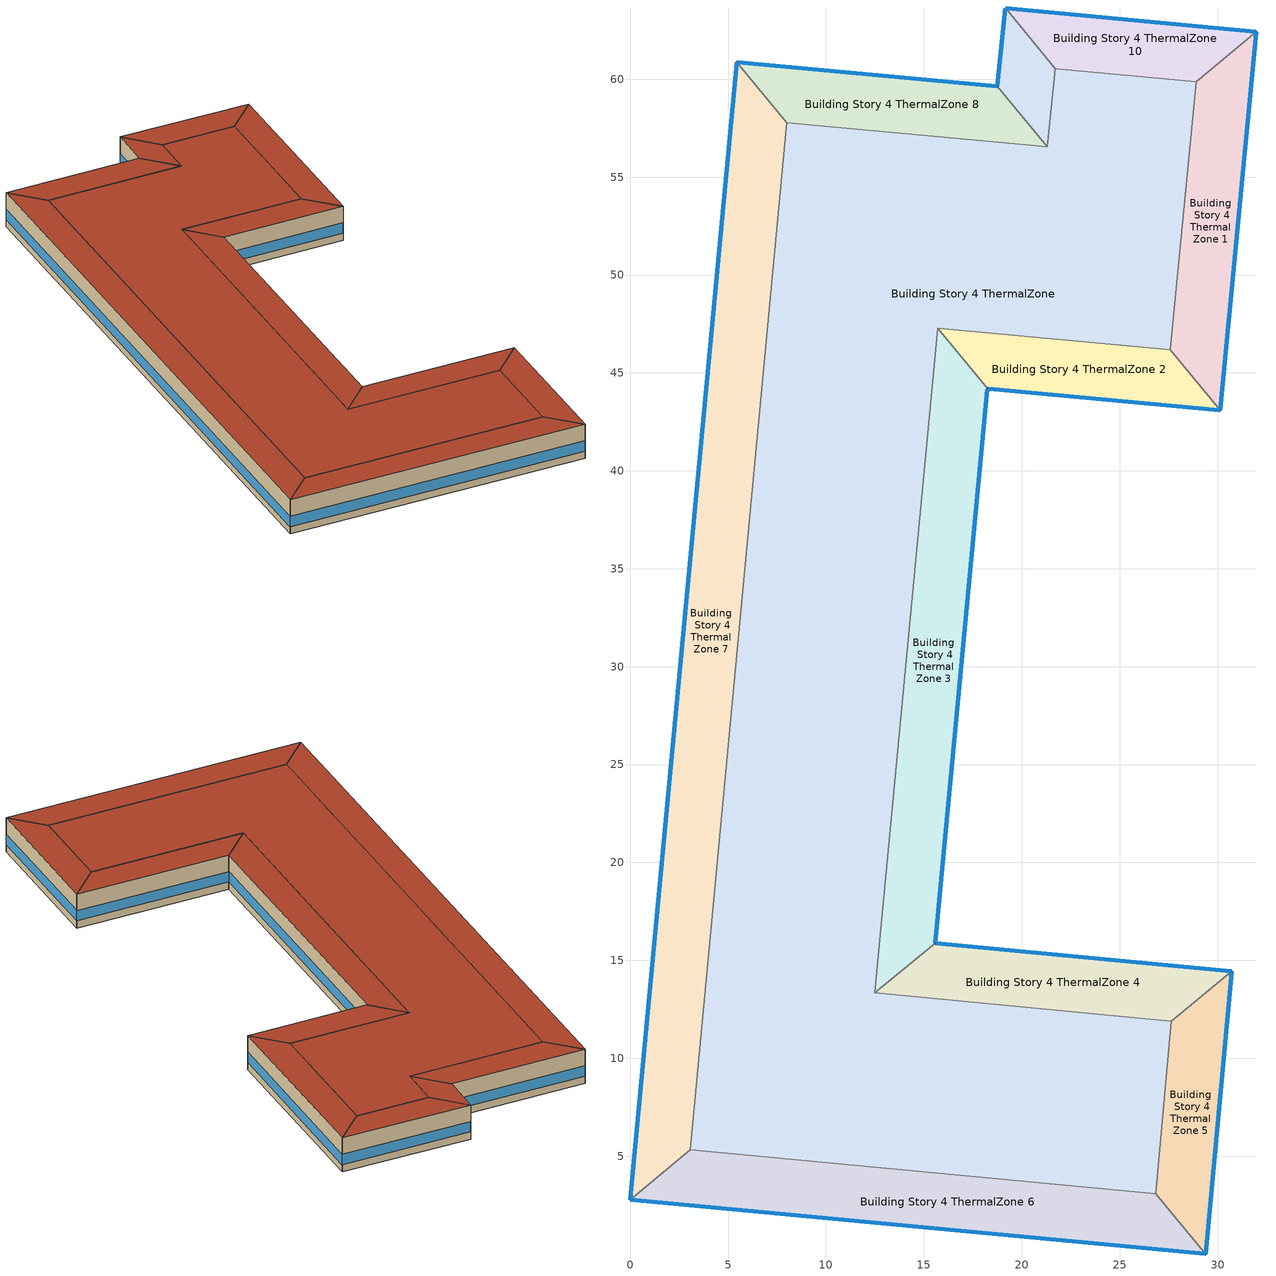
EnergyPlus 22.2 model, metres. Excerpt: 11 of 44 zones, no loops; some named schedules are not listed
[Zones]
Building Story 4 ThermalZone
 floor adiabatic (Typical Interior Ceiling): 28.9,59.87 27.59,46.17 15.7,47.28 12.49,13.33 27.65,11.89 26.84,3.08 3.08,5.33 8,57.78 21.29,56.55 21.71,60.54 z10.8
 wall adiabatic (Typical Interior Wall): 27.59,46.17 28.9,59.87 21.71,60.54 21.29,56.55 8,57.78 3.08,5.33 26.84,3.08 27.65,11.89 12.49,13.33 15.7,47.28 27.59,46.17 z10.8:14.4
 roof outside (Typical IEAD Roof - Highly Reflective R-25.64): 21.71,60.54 21.29,56.55 8,57.78 3.08,5.33 26.84,3.08 27.65,11.89 12.49,13.33 15.7,47.28 27.59,46.17 28.9,59.87 z14.4
Building Story 4 ThermalZone 1
 floor adiabatic (Typical Interior Ceiling): 31.99,62.42 30.14,43.09 27.59,46.17 28.9,59.87 z10.8
 wall outside (Typical Insulated Steel Framed Exterior Wall R-12.99): 30.14,43.09 31.99,62.42 z10.8:14.4
 wall adiabatic (Typical Interior Wall): 31.99,62.42 28.9,59.87 27.59,46.17 30.14,43.09 z10.8:14.4
 window (U 0.55 SHGC 0.25): 30.15,43.12 31.98,62.39 z11.56:12.64
 roof outside (Typical IEAD Roof - Highly Reflective R-25.64): 28.9,59.87 27.59,46.17 30.14,43.09 31.99,62.42 z14.4
Building Story 4 ThermalZone 10
 floor adiabatic (Typical Interior Ceiling): 19.17,63.64 31.99,62.42 28.9,59.87 21.71,60.54 z10.8
 wall outside (Typical Insulated Steel Framed Exterior Wall R-12.99): 31.99,62.42 19.17,63.64 z10.8:14.4
 wall adiabatic (Typical Interior Wall): 19.17,63.64 21.71,60.54 28.9,59.87 31.99,62.42 z10.8:14.4
 window (U 0.55 SHGC 0.25): 31.96,62.42 19.2,63.63 z11.56:12.65
 roof outside (Typical IEAD Roof - Highly Reflective R-25.64): 21.71,60.54 28.9,59.87 31.99,62.42 19.17,63.64 z14.4
Building Story 4 ThermalZone 2
 floor adiabatic (Typical Interior Ceiling): 30.14,43.09 18.25,44.2 15.7,47.28 27.59,46.17 z10.8
 wall outside (Typical Insulated Steel Framed Exterior Wall R-12.99): 18.25,44.2 30.14,43.09 z10.8:14.4
 wall adiabatic (Typical Interior Wall): 30.14,43.09 27.59,46.17 15.7,47.28 18.25,44.2 z10.8:14.4
 window (U 0.55 SHGC 0.25): 18.28,44.2 30.12,43.09 z11.56:12.65
 roof outside (Typical IEAD Roof - Highly Reflective R-25.64): 27.59,46.17 15.7,47.28 18.25,44.2 30.14,43.09 z14.4
Building Story 4 ThermalZone 3
 floor adiabatic (Typical Interior Ceiling): 18.25,44.2 15.57,15.88 12.49,13.33 15.7,47.28 z10.8
 wall outside (Typical Insulated Steel Framed Exterior Wall R-12.99): 15.57,15.88 18.25,44.2 z10.8:14.4
 wall adiabatic (Typical Interior Wall): 18.25,44.2 15.7,47.28 12.49,13.33 15.57,15.88 z10.8:14.4
 window (U 0.55 SHGC 0.25): 15.58,15.91 18.25,44.18 z11.56:12.64
 roof outside (Typical IEAD Roof - Highly Reflective R-25.64): 15.7,47.28 12.49,13.33 15.57,15.88 18.25,44.2 z14.4
Building Story 4 ThermalZone 4
 floor adiabatic (Typical Interior Ceiling): 15.57,15.88 30.73,14.44 27.65,11.89 12.49,13.33 z10.8
 wall outside (Typical Insulated Steel Framed Exterior Wall R-12.99): 30.73,14.44 15.57,15.88 z10.8:14.4
 wall adiabatic (Typical Interior Wall): 15.57,15.88 12.49,13.33 27.65,11.89 30.73,14.44 z10.8:14.4
 window (U 0.55 SHGC 0.25): 30.71,14.44 15.6,15.88 z11.56:12.65
 roof outside (Typical IEAD Roof - Highly Reflective R-25.64): 12.49,13.33 27.65,11.89 30.73,14.44 15.57,15.88 z14.4
Building Story 4 ThermalZone 5
 floor adiabatic (Typical Interior Ceiling): 30.73,14.44 29.39,0 26.84,3.08 27.65,11.89 z10.8
 wall outside (Typical Insulated Steel Framed Exterior Wall R-12.99): 29.39,0 30.73,14.44 z10.8:14.4
 wall adiabatic (Typical Interior Wall): 30.73,14.44 27.65,11.89 26.84,3.08 29.39,0 z10.8:14.4
 window (U 0.55 SHGC 0.25): 29.39,0.03 30.73,14.41 z11.56:12.65
 roof outside (Typical IEAD Roof - Highly Reflective R-25.64): 27.65,11.89 26.84,3.08 29.39,0 30.73,14.44 z14.4
Building Story 4 ThermalZone 6
 floor adiabatic (Typical Interior Ceiling): 29.39,0 0,2.78 3.08,5.33 26.84,3.08 z10.8
 wall outside (Typical Insulated Steel Framed Exterior Wall R-12.99): 0,2.78 29.39,0 z10.8:14.4
 wall adiabatic (Typical Interior Wall): 29.39,0 26.84,3.08 3.08,5.33 0,2.78 z10.8:14.4
 window (U 0.55 SHGC 0.25): 0.03,2.77 29.37,0 z11.56:12.64
 roof outside (Typical IEAD Roof - Highly Reflective R-25.64): 26.84,3.08 3.08,5.33 0,2.78 29.39,0 z14.4
Building Story 4 ThermalZone 7
 floor adiabatic (Typical Interior Ceiling): 0,2.78 5.44,60.86 8,57.78 3.08,5.33 z10.8
 wall outside (Typical Insulated Steel Framed Exterior Wall R-12.99): 5.44,60.86 0,2.78 z10.8:14.4
 wall adiabatic (Typical Interior Wall): 0,2.78 3.08,5.33 8,57.78 5.44,60.86 z10.8:14.4
 window (U 0.55 SHGC 0.25): 5.44,60.84 0,2.8 z11.56:12.64
 roof outside (Typical IEAD Roof - Highly Reflective R-25.64): 3.08,5.33 8,57.78 5.44,60.86 0,2.78 z14.4
Building Story 4 ThermalZone 8
 floor adiabatic (Typical Interior Ceiling): 5.44,60.86 18.76,59.64 21.29,56.55 8,57.78 z10.8
 wall outside (Typical Insulated Steel Framed Exterior Wall R-12.99): 18.76,59.64 5.44,60.86 z10.8:14.4
 wall adiabatic (Typical Interior Wall): 5.44,60.86 8,57.78 21.29,56.55 18.76,59.64 z10.8:14.4
 window (U 0.55 SHGC 0.25): 18.73,59.64 5.47,60.86 z11.56:12.65
 roof outside (Typical IEAD Roof - Highly Reflective R-25.64): 8,57.78 21.29,56.55 18.76,59.64 5.44,60.86 z14.4
Building Story 4 ThermalZone 9
 floor adiabatic (Typical Interior Ceiling): 18.76,59.64 19.17,63.64 21.71,60.54 21.29,56.55 z10.8
 wall outside (Typical Insulated Steel Framed Exterior Wall R-12.99): 19.17,63.64 18.76,59.64 z10.8:14.4
 wall adiabatic (Typical Interior Wall): 18.76,59.64 21.29,56.55 21.71,60.54 19.17,63.64 z10.8:14.4
 window (U 0.55 SHGC 0.25): 19.17,63.61 18.76,59.66 z11.56:12.66
 roof outside (Typical IEAD Roof - Highly Reflective R-25.64): 21.29,56.55 21.71,60.54 19.17,63.64 18.76,59.64 z14.4
[Building]
bld_13: Terrain=City
[Site:Location]
Jack Northrop Fld H_CA_USA: Latitude {deg}=41.3145; Longitude {deg}=-105.585; Time Zone {hr}=-8; Elevation {m}=21
[Site:GroundTemperature:FCfactorMethod]
January Ground Temperature {C}=18.8; February Ground Temperature {C}=14.3; March Ground Temperature {C}=13.6; April Ground Temperature {C}=13.2; May Ground Temperature {C}=13.3; June Ground Temperature {C}=12.6; July Ground Temperature {C}=15.3; August Ground Temperature {C}=15.6; September Ground Temperature {C}=17.7; October Ground Temperature {C}=19.4; November Ground Temperature {C}=19.7; December Ground Temperature {C}=18.5
[Site:WaterMainsTemperature]
Calculation Method=Correlation; Annual Average Outdoor Air Temperature {C}=8.96667; Maximum Difference In Monthly Average Outdoor Air Temperatures {deltaC}=26.2
[SizingPeriod:DesignDay] Day of Month=21; Dry-Bulb Temperature Range Modifier Type=DefaultMultipliers; Humidity Condition Type=Wetbulb; Barometric Pressure {Pa}=98769; Rain Indicator=No; Snow Indicator=No; Daylight Saving Time Indicator=No; Begin Environment Reset Mode=FullResetAtBeginEnvironment
Name | Month | Day Type | Maximum Dry-Bulb Temperature {C} | Daily Dry-Bulb Temperature Range {deltaC} | Wetbulb or DewPoint at Maximum Dry-Bulb {C} | Wind Speed {m/s} | Wind Direction {deg} | Solar Model Indicator | ASHRAE Clear Sky Optical Depth for Beam Irradiance (taub) | ASHRAE Clear Sky Optical Depth for Diffuse Irradiance (taud) | Sky Clearness
Buffalo Niagara Intl Ap Ann Clg .4% Condns DB=>MWB 1 | 7 | SummerDesignDay | 30.3 | 9.3 | 21.8 | 5.7 | 240 | ASHRAETau | 0.462 | 2.001
Buffalo Niagara Intl Ap Ann Clg .4% Condns WB=>MDB 1 | 7 | SummerDesignDay | 27.8 | 9.3 | 23.8 | 5.7 | 240 | ASHRAETau | 0.462 | 2.001
Buffalo Niagara Intl Ap Ann Htg 99.6% Condns DB 1 | 1 | WinterDesignDay | -16.3 | 0 | -16.3 | 5.1 | 270 | ASHRAEClearSky |  |  | 0
[Material]
Name | Roughness | Thickness {m} | Conductivity {W/m-K} | Density {kg/m3} | Specific Heat {J/kg-K} | Thermal Absorptance | Solar Absorptance | Visible Absorptance
100mm Normalweight concrete floor | MediumRough | 0.1016 | 2.31045 | 2322 | 832.557 | 0.9 | 0.7 | 0.7
25mm Stucco | Smooth | 0.0254 | 0.72 | 1856 | 840 | 0.9 | 0.7 | 0.7
5/8 in. Gypsum Board | MediumSmooth | 0.0159 | 0.16 | 800 | 1090 | 0.9 | 0.7 | 0.7
G01 13mm gypsum board | Smooth | 0.0127 | 0.160031 | 800.001 | 1090.73 | 0.9 | 0.7 | 0.5
Metal Roof Surface | Smooth | 0.0008 | 45.28 | 7824 | 500 | 0.9 | 0.7 | 0.7
Roof Membrane - Highly Reflective | VeryRough | 0.0095 | 0.16 | 1121.29 | 1460 | 0.75 | 0.45 | 0.7
Std Wood 6inch 1; Std Wood 6inch 2 | MediumSmooth | 0.15 | 0.12 | 540 | 1210 | 0.9 | 0.7 | 0.7
[Material:NoMass] Roughness=Smooth; Thermal Absorptance=0.9; Solar Absorptance=0.7
Name | Thermal Resistance {m2-K/W} | Visible Absorptance
CP02 CARPET PAD | 0.21648 | 0.8
Typical Insulation R-10.81 | 1.90342 | 0.7
Typical Insulation R-24.52 | 4.31889 | 0.7
[WindowMaterial:Gas]
Gap_1_W_0_0032: Gas Type=Air; Thickness {m}=0.0032
[WindowMaterial:Glazing] Optical Data Type=SpectralAverage; Infrared Transmittance at Normal Incidence=0; Back Side Infrared Hemispherical Emissivity=0.84; Conductivity {W/m-K}=1; Dirt Correction Factor for Solar and Visible Transmittance=1; Solar Diffusing=No
Name | Thickness {m} | Solar Transmittance at Normal Incidence | Front Side Solar Reflectance at Normal Incidence | Back Side Solar Reflectance at Normal Incidence | Visible Transmittance at Normal Incidence | Front Side Visible Reflectance at Normal Incidence | Back Side Visible Reflectance at Normal Incidence | Front Side Infrared Hemispherical Emissivity
Glass_2022F_LayerAvg | 0.0039 | 0.355897 | 0.394095 | 0.265645 | 0.677694 | 0.042734 | 0.05547 | 0.046
Glass_2175_LayerAvg | 0.0086 | 0.167758 | 0.217606 | 0.437978 | 0.416044 | 0.078729 | 0.10654 | 0.84
[Construction]
InteriorFurnishings 1: Std Wood 6inch 1
InteriorFurnishings 2: Std Wood 6inch 2
Typical IEAD Roof - Highly Reflective R-25.64: Roof Membrane - Highly Reflective, Typical Insulation R-24.52, Metal Roof Surface
Typical Insulated Steel Framed Exterior Wall R-12.99: 25mm Stucco, 5/8 in. Gypsum Board, Typical Insulation R-10.81, 5/8 in. Gypsum Board
Typical Interior Ceiling: CP02 CARPET PAD, 100mm Normalweight concrete floor
Typical Interior Wall: G01 13mm gypsum board, G01 13mm gypsum board
U 0.55 SHGC 0.25: Glass_2175_LayerAvg, Gap_1_W_0_0032, Glass_2022F_LayerAvg
[Zone] Multiplier=1; Part of Total Floor Area=Yes
Building Story 4 ThermalZone; Building Story 4 ThermalZone 1; Building Story 4 ThermalZone 10; Building Story 4 ThermalZone 2; Building Story 4 ThermalZone 3; Building Story 4 ThermalZone 4; Building Story 4 ThermalZone 5; Building Story 4 ThermalZone 6; Building Story 4 ThermalZone 7; Building Story 4 ThermalZone 8; Building Story 4 ThermalZone 9
[Space] Space Type=Story Top Blended Space Type
Name | Zone
Building Story 4 Space | Building Story 4 ThermalZone
Building Story 4 Space 1 | Building Story 4 ThermalZone 1
Building Story 4 Space 10 | Building Story 4 ThermalZone 10
Building Story 4 Space 2 | Building Story 4 ThermalZone 2
Building Story 4 Space 3 | Building Story 4 ThermalZone 3
Building Story 4 Space 4 | Building Story 4 ThermalZone 4
Building Story 4 Space 5 | Building Story 4 ThermalZone 5
Building Story 4 Space 6 | Building Story 4 ThermalZone 6
Building Story 4 Space 7 | Building Story 4 ThermalZone 7
Building Story 4 Space 8 | Building Story 4 ThermalZone 8
Building Story 4 Space 9 | Building Story 4 ThermalZone 9
[SpaceList]
Story Top Blended Space Type: Building Story 4 Space 10, Building Story 4 Space 3, Building Story 4 Space 4, Building Story 4 Space 1, Building Story 4 Space 5, Building Story 4 Space 6, Building Story 4 Space 7, Building Story 4 Space 8, Building Story 4 Space 9, Building Story 4 Space 2, Building Story 4 Space
[InternalMass]
Name | Construction | Zone or ZoneList | Space or SpaceList | Surface Area {m2}
Building Story 4 Space 10 Office WholeBuilding - Lg Office A  - Story Top Mass; Building Story 4 Space 10 Office WholeBuilding - Lg Office C  - Story Top Mass | InteriorFurnishings 1 | Building Story 4 ThermalZone 10 | Building Story 4 Space 10 | 7.03295
Building Story 4 Space 3 Office WholeBuilding - Lg Office A  - Story Top Mass; Building Story 4 Space 3 Office WholeBuilding - Lg Office C  - Story Top Mass | InteriorFurnishings 1 | Building Story 4 ThermalZone 3 | Building Story 4 Space 3 | 21.8503
Building Story 4 Space 4 Office WholeBuilding - Lg Office A  - Story Top Mass; Building Story 4 Space 4 Office WholeBuilding - Lg Office C  - Story Top Mass | InteriorFurnishings 1 | Building Story 4 ThermalZone 4 | Building Story 4 Space 4 | 10.642
Building Story 4 Space 1 Office WholeBuilding - Lg Office A  - Story Top Mass; Building Story 4 Space 1 Office WholeBuilding - Lg Office C  - Story Top Mass | InteriorFurnishings 1 | Building Story 4 ThermalZone 1 | Building Story 4 Space 1 | 11.5878
Building Story 4 Space 5 Office WholeBuilding - Lg Office A  - Story Top Mass; Building Story 4 Space 5 Office WholeBuilding - Lg Office C  - Story Top Mass | InteriorFurnishings 1 | Building Story 4 ThermalZone 5 | Building Story 4 Space 5 | 8.15275
Building Story 4 Space 6 Office WholeBuilding - Lg Office A  - Story Top Mass; Building Story 4 Space 6 Office WholeBuilding - Lg Office C  - Story Top Mass | InteriorFurnishings 1 | Building Story 4 ThermalZone 6 | Building Story 4 Space 6 | 18.6365
Building Story 4 Space 7 Office WholeBuilding - Lg Office A  - Story Top Mass; Building Story 4 Space 7 Office WholeBuilding - Lg Office C  - Story Top Mass | InteriorFurnishings 1 | Building Story 4 ThermalZone 7 | Building Story 4 Space 7 | 38.7932
Building Story 4 Space 8 Office WholeBuilding - Lg Office A  - Story Top Mass; Building Story 4 Space 8 Office WholeBuilding - Lg Office C  - Story Top Mass | InteriorFurnishings 1 | Building Story 4 ThermalZone 8 | Building Story 4 Space 8 | 9.36024
Building Story 4 Space 9 Office WholeBuilding - Lg Office A  - Story Top Mass; Building Story 4 Space 9 Office WholeBuilding - Lg Office C  - Story Top Mass | InteriorFurnishings 1 | Building Story 4 ThermalZone 9 | Building Story 4 Space 9 | 2.81934
Building Story 4 Space 2 Office WholeBuilding - Lg Office A  - Story Top Mass; Building Story 4 Space 2 Office WholeBuilding - Lg Office C  - Story Top Mass | InteriorFurnishings 1 | Building Story 4 ThermalZone 2 | Building Story 4 Space 2 | 8.34684
Building Story 4 Space Office WholeBuilding - Lg Office A  - Story Top Mass; Building Story 4 Space Office WholeBuilding - Lg Office C  - Story Top Mass | InteriorFurnishings 1 | Building Story 4 ThermalZone | Building Story 4 Space | 181.588
Building Story 4 Space 10 Office WholeBuilding - Lg Office A end_a - Story Top Mass; Building Story 4 Space 10 Office WholeBuilding - Lg Office A end_b - Story Top Mass; Building Story 4 Space 10 Office WholeBuilding - Lg Office C end_a - Story Top Mass; Building Story 4 Space 10 Office WholeBuilding - Lg Office C end_b - Story Top Mass | InteriorFurnishings 1 | Building Story 4 ThermalZone 10 | Building Story 4 Space 10 | 0.922248
Building Story 4 Space 3 Office WholeBuilding - Lg Office A end_a - Story Top Mass; Building Story 4 Space 3 Office WholeBuilding - Lg Office A end_b - Story Top Mass; Building Story 4 Space 3 Office WholeBuilding - Lg Office C end_a - Story Top Mass; Building Story 4 Space 3 Office WholeBuilding - Lg Office C end_b - Story Top Mass | InteriorFurnishings 1 | Building Story 4 ThermalZone 3 | Building Story 4 Space 3 | 2.86528
Building Story 4 Space 4 Office WholeBuilding - Lg Office A end_a - Story Top Mass; Building Story 4 Space 4 Office WholeBuilding - Lg Office A end_b - Story Top Mass; Building Story 4 Space 4 Office WholeBuilding - Lg Office C end_a - Story Top Mass; Building Story 4 Space 4 Office WholeBuilding - Lg Office C end_b - Story Top Mass | InteriorFurnishings 1 | Building Story 4 ThermalZone 4 | Building Story 4 Space 4 | 1.39552
Building Story 4 Space 1 Office WholeBuilding - Lg Office A end_a - Story Top Mass; Building Story 4 Space 1 Office WholeBuilding - Lg Office A end_b - Story Top Mass; Building Story 4 Space 1 Office WholeBuilding - Lg Office C end_a - Story Top Mass; Building Story 4 Space 1 Office WholeBuilding - Lg Office C end_b - Story Top Mass | InteriorFurnishings 1 | Building Story 4 ThermalZone 1 | Building Story 4 Space 1 | 1.51954
Building Story 4 Space 5 Office WholeBuilding - Lg Office A end_a - Story Top Mass; Building Story 4 Space 5 Office WholeBuilding - Lg Office A end_b - Story Top Mass; Building Story 4 Space 5 Office WholeBuilding - Lg Office C end_a - Story Top Mass; Building Story 4 Space 5 Office WholeBuilding - Lg Office C end_b - Story Top Mass | InteriorFurnishings 1 | Building Story 4 ThermalZone 5 | Building Story 4 Space 5 | 1.06909
Building Story 4 Space 6 Office WholeBuilding - Lg Office A end_a - Story Top Mass; Building Story 4 Space 6 Office WholeBuilding - Lg Office A end_b - Story Top Mass; Building Story 4 Space 6 Office WholeBuilding - Lg Office C end_a - Story Top Mass; Building Story 4 Space 6 Office WholeBuilding - Lg Office C end_b - Story Top Mass | InteriorFurnishings 1 | Building Story 4 ThermalZone 6 | Building Story 4 Space 6 | 2.44385
Building Story 4 Space 7 Office WholeBuilding - Lg Office A end_a - Story Top Mass; Building Story 4 Space 7 Office WholeBuilding - Lg Office A end_b - Story Top Mass; Building Story 4 Space 7 Office WholeBuilding - Lg Office C end_a - Story Top Mass; Building Story 4 Space 7 Office WholeBuilding - Lg Office C end_b - Story Top Mass | InteriorFurnishings 1 | Building Story 4 ThermalZone 7 | Building Story 4 Space 7 | 5.08705
Building Story 4 Space 8 Office WholeBuilding - Lg Office A end_a - Story Top Mass; Building Story 4 Space 8 Office WholeBuilding - Lg Office A end_b - Story Top Mass; Building Story 4 Space 8 Office WholeBuilding - Lg Office C end_a - Story Top Mass; Building Story 4 Space 8 Office WholeBuilding - Lg Office C end_b - Story Top Mass | InteriorFurnishings 1 | Building Story 4 ThermalZone 8 | Building Story 4 Space 8 | 1.22743
Building Story 4 Space 9 Office WholeBuilding - Lg Office A end_a - Story Top Mass; Building Story 4 Space 9 Office WholeBuilding - Lg Office A end_b - Story Top Mass; Building Story 4 Space 9 Office WholeBuilding - Lg Office C end_a - Story Top Mass; Building Story 4 Space 9 Office WholeBuilding - Lg Office C end_b - Story Top Mass | InteriorFurnishings 1 | Building Story 4 ThermalZone 9 | Building Story 4 Space 9 | 0.369707
Building Story 4 Space 2 Office WholeBuilding - Lg Office A end_a - Story Top Mass; Building Story 4 Space 2 Office WholeBuilding - Lg Office A end_b - Story Top Mass; Building Story 4 Space 2 Office WholeBuilding - Lg Office C end_a - Story Top Mass; Building Story 4 Space 2 Office WholeBuilding - Lg Office C end_b - Story Top Mass | InteriorFurnishings 1 | Building Story 4 ThermalZone 2 | Building Story 4 Space 2 | 1.09454
Building Story 4 Space Office WholeBuilding - Lg Office A end_a - Story Top Mass; Building Story 4 Space Office WholeBuilding - Lg Office A end_b - Story Top Mass; Building Story 4 Space Office WholeBuilding - Lg Office C end_a - Story Top Mass; Building Story 4 Space Office WholeBuilding - Lg Office C end_b - Story Top Mass | InteriorFurnishings 1 | Building Story 4 ThermalZone | Building Story 4 Space | 23.8121
Building Story 4 Space 10 Office WholeBuilding - Lg Office B  - Story Top Mass | InteriorFurnishings 1 | Building Story 4 ThermalZone 10 | Building Story 4 Space 10 | 31.0663
Building Story 4 Space 3 Office WholeBuilding - Lg Office B  - Story Top Mass | InteriorFurnishings 1 | Building Story 4 ThermalZone 3 | Building Story 4 Space 3 | 96.5182
Building Story 4 Space 4 Office WholeBuilding - Lg Office B  - Story Top Mass | InteriorFurnishings 1 | Building Story 4 ThermalZone 4 | Building Story 4 Space 4 | 47.0085
Building Story 4 Space 1 Office WholeBuilding - Lg Office B  - Story Top Mass | InteriorFurnishings 1 | Building Story 4 ThermalZone 1 | Building Story 4 Space 1 | 51.1862
Building Story 4 Space 5 Office WholeBuilding - Lg Office B  - Story Top Mass | InteriorFurnishings 1 | Building Story 4 ThermalZone 5 | Building Story 4 Space 5 | 36.0127
Building Story 4 Space 6 Office WholeBuilding - Lg Office B  - Story Top Mass | InteriorFurnishings 1 | Building Story 4 ThermalZone 6 | Building Story 4 Space 6 | 82.3222
Building Story 4 Space 7 Office WholeBuilding - Lg Office B  - Story Top Mass | InteriorFurnishings 1 | Building Story 4 ThermalZone 7 | Building Story 4 Space 7 | 171.359
Building Story 4 Space 8 Office WholeBuilding - Lg Office B  - Story Top Mass | InteriorFurnishings 1 | Building Story 4 ThermalZone 8 | Building Story 4 Space 8 | 41.3465
Building Story 4 Space 9 Office WholeBuilding - Lg Office B  - Story Top Mass | InteriorFurnishings 1 | Building Story 4 ThermalZone 9 | Building Story 4 Space 9 | 12.4537
Building Story 4 Space 2 Office WholeBuilding - Lg Office B  - Story Top Mass | InteriorFurnishings 1 | Building Story 4 ThermalZone 2 | Building Story 4 Space 2 | 36.8701
Building Story 4 Space Office WholeBuilding - Lg Office B  - Story Top Mass | InteriorFurnishings 1 | Building Story 4 ThermalZone | Building Story 4 Space | 802.122
Building Story 4 Space 10 Office WholeBuilding - Lg Office B end_a - Story Top Mass; Building Story 4 Space 10 Office WholeBuilding - Lg Office B end_b - Story Top Mass | InteriorFurnishings 1 | Building Story 4 ThermalZone 10 | Building Story 4 Space 10 | 4.0738
Building Story 4 Space 3 Office WholeBuilding - Lg Office B end_a - Story Top Mass; Building Story 4 Space 3 Office WholeBuilding - Lg Office B end_b - Story Top Mass | InteriorFurnishings 1 | Building Story 4 ThermalZone 3 | Building Story 4 Space 3 | 12.6567
Building Story 4 Space 4 Office WholeBuilding - Lg Office B end_a - Story Top Mass; Building Story 4 Space 4 Office WholeBuilding - Lg Office B end_b - Story Top Mass | InteriorFurnishings 1 | Building Story 4 ThermalZone 4 | Building Story 4 Space 4 | 6.16435
Building Story 4 Space 1 Office WholeBuilding - Lg Office B end_a - Story Top Mass; Building Story 4 Space 1 Office WholeBuilding - Lg Office B end_b - Story Top Mass | InteriorFurnishings 1 | Building Story 4 ThermalZone 1 | Building Story 4 Space 1 | 6.71217
Building Story 4 Space 5 Office WholeBuilding - Lg Office B end_a - Story Top Mass; Building Story 4 Space 5 Office WholeBuilding - Lg Office B end_b - Story Top Mass | InteriorFurnishings 1 | Building Story 4 ThermalZone 5 | Building Story 4 Space 5 | 4.72244
Building Story 4 Space 6 Office WholeBuilding - Lg Office B end_a - Story Top Mass; Building Story 4 Space 6 Office WholeBuilding - Lg Office B end_b - Story Top Mass | InteriorFurnishings 1 | Building Story 4 ThermalZone 6 | Building Story 4 Space 6 | 10.7951
Building Story 4 Space 7 Office WholeBuilding - Lg Office B end_a - Story Top Mass; Building Story 4 Space 7 Office WholeBuilding - Lg Office B end_b - Story Top Mass | InteriorFurnishings 1 | Building Story 4 ThermalZone 7 | Building Story 4 Space 7 | 22.4708
Building Story 4 Space 8 Office WholeBuilding - Lg Office B end_a - Story Top Mass; Building Story 4 Space 8 Office WholeBuilding - Lg Office B end_b - Story Top Mass | InteriorFurnishings 1 | Building Story 4 ThermalZone 8 | Building Story 4 Space 8 | 5.42187
Building Story 4 Space 9 Office WholeBuilding - Lg Office B end_a - Story Top Mass; Building Story 4 Space 9 Office WholeBuilding - Lg Office B end_b - Story Top Mass | InteriorFurnishings 1 | Building Story 4 ThermalZone 9 | Building Story 4 Space 9 | 1.63309
Building Story 4 Space 2 Office WholeBuilding - Lg Office B end_a - Story Top Mass; Building Story 4 Space 2 Office WholeBuilding - Lg Office B end_b - Story Top Mass | InteriorFurnishings 1 | Building Story 4 ThermalZone 2 | Building Story 4 Space 2 | 4.83487
Building Story 4 Space Office WholeBuilding - Lg Office B end_a - Story Top Mass; Building Story 4 Space Office WholeBuilding - Lg Office B end_b - Story Top Mass | InteriorFurnishings 1 | Building Story 4 ThermalZone | Building Story 4 Space | 105.184
Building Story 4 Space Mass | InteriorFurnishings 2 | Building Story 4 ThermalZone | Building Story 4 Space | 1470.92
Building Story 4 Space 1 Mass | InteriorFurnishings 2 | Building Story 4 ThermalZone 1 | Building Story 4 Space 1 | 93.8642
Building Story 4 Space 10 Mass | InteriorFurnishings 2 | Building Story 4 ThermalZone 10 | Building Story 4 Space 10 | 56.9688
Building Story 4 Space 2 Mass | InteriorFurnishings 2 | Building Story 4 ThermalZone 2 | Building Story 4 Space 2 | 67.6117
Building Story 4 Space 3 Mass | InteriorFurnishings 2 | Building Story 4 ThermalZone 3 | Building Story 4 Space 3 | 176.993
Building Story 4 Space 4 Mass | InteriorFurnishings 2 | Building Story 4 ThermalZone 4 | Building Story 4 Space 4 | 86.2034
Building Story 4 Space 5 Mass | InteriorFurnishings 2 | Building Story 4 ThermalZone 5 | Building Story 4 Space 5 | 66.0395
Building Story 4 Space 6 Mass | InteriorFurnishings 2 | Building Story 4 ThermalZone 6 | Building Story 4 Space 6 | 150.961
Building Story 4 Space 7 Mass | InteriorFurnishings 2 | Building Story 4 ThermalZone 7 | Building Story 4 Space 7 | 314.236
Building Story 4 Space 8 Mass | InteriorFurnishings 2 | Building Story 4 ThermalZone 8 | Building Story 4 Space 8 | 75.8205
Building Story 4 Space 9 Mass | InteriorFurnishings 2 | Building Story 4 ThermalZone 9 | Building Story 4 Space 9 | 22.8374
[Lights]
Office WholeBuilding - Lg Office Lights 2: Zone or ZoneList or Space or SpaceList=Story Top Blended Space Type; Schedule=OfficeLarge BLDG_LIGHT_SCH_2013; Design Level Calculation Method=Watts/Area; Watts per Zone Floor Area {W/m2}=8.82641; Return Air Fraction=0; Fraction Radiant=0.7; Fraction Visible=0.2; Fraction Replaceable=1
[People]
Office WholeBuilding - Lg Office People 2: Zone or ZoneList or Space or SpaceList=Story Top Blended Space Type; Number of People Schedule=OfficeLarge BLDG_OCC_SCH; Number of People Calculation Method=People/Area; People per Floor Area {person/m2}=0.0538196; Fraction Radiant=0.3; Activity Level Schedule=OfficeLarge ACTIVITY_SCH; Enable ASHRAE 55 Comfort Warnings=Yes; Mean Radiant Temperature Calculation Type=ZoneAveraged; Work Efficiency Schedule=Work Efficiency Schedule; Clothing Insulation Schedule=Clothing Schedule; Air Velocity Schedule=Air Velocity Schedule; Thermal Comfort Model 1 Type=Fanger
[ElectricEquipment]
Office WholeBuilding - Lg Office Elec Equip 2: Zone or ZoneList or Space or SpaceList=Story Top Blended Space Type; Schedule=OfficeLarge BLDG_EQUIP_SCH; Design Level Calculation Method=Watts/Area; Watts per Zone Floor Area {W/m2}=8.07007; Fraction Latent=0; Fraction Radiant=0.5; Fraction Lost=0
[ZoneInfiltration:DesignFlowRate] Zone or ZoneList or Space or SpaceList=Story Top Blended Space Type; Schedule=Always On Discrete; Design Flow Rate Calculation Method=Flow/ExteriorArea; Constant Term Coefficient=0; Temperature Term Coefficient=0; Velocity Term Coefficient=0.224; Velocity Squared Term Coefficient=0
Name | Flow Rate per Exterior Surface Area {m3/s-m2}
Office WholeBuilding - Lg Office A  - Story Top Infiltration; Office WholeBuilding - Lg Office C  - Story Top Infiltration | 3.48193e-05
Office WholeBuilding - Lg Office A end_a - Story Top Infiltration; Office WholeBuilding - Lg Office A end_b - Story Top Infiltration; Office WholeBuilding - Lg Office C end_a - Story Top Infiltration; Office WholeBuilding - Lg Office C end_b - Story Top Infiltration | 9.13189e-06
Office WholeBuilding - Lg Office B end_a - Story Top Infiltration; Office WholeBuilding - Lg Office B end_b - Story Top Infiltration | 2.01689e-05
[Daylighting:Controls] Lighting Control Type=Stepped; Minimum Input Power Fraction for Continuous or ContinuousOff Dimming Control=0.3; Minimum Light Output Fraction for Continuous or ContinuousOff Dimming Control=0.2; Number of Stepped Control Steps=3; Probability Lighting will be Reset When Needed in Manual Stepped Control=1; Glare Calculation Azimuth Angle of View Direction Clockwise from Zone y-Axis {deg}=-0; Maximum Allowable Discomfort Glare Index=22; Illuminance Setpoint at Reference Point 1 {lux}=377
Name | Zone or Space | Glare Calculation Daylighting Reference Point | Daylighting Reference Point Name 1 | Fraction of Lights Controlled by Reference Point 1 | Daylighting Reference Point Name 2 | Fraction of Lights Controlled by Reference Point 2 | Illuminance Setpoint at Reference Point 2 {lux}
Building Story 4 ThermalZone 1 DaylightingControls | Building Story 4 ThermalZone 1 | Building Story 4 Space 1 Daylt Sensor 1 | Building Story 4 Space 1 Daylt Sensor 1 | 0.47 | Building Story 4 Space 1 Daylt Sensor 2 | 0.099 | 377
Building Story 4 ThermalZone 10 DaylightingControls | Building Story 4 ThermalZone 10 | Building Story 4 Space 10 Daylt Sensor 1 | Building Story 4 Space 10 Daylt Sensor 1 | 0.486
Building Story 4 ThermalZone 2 DaylightingControls | Building Story 4 ThermalZone 2 | Building Story 4 Space 2 Daylt Sensor 1 | Building Story 4 Space 2 Daylt Sensor 1 | 0.435
Building Story 4 ThermalZone 3 DaylightingControls | Building Story 4 ThermalZone 3 | Building Story 4 Space 3 Daylt Sensor 1 | Building Story 4 Space 3 Daylt Sensor 1 | 0.422 | Building Story 4 Space 3 Daylt Sensor 2 | 0.108 | 377
Building Story 4 ThermalZone 4 DaylightingControls | Building Story 4 ThermalZone 4 | Building Story 4 Space 4 Daylt Sensor 1 | Building Story 4 Space 4 Daylt Sensor 1 | 0.436 | Building Story 4 Space 4 Daylt Sensor 2 | 0.101 | 377
Building Story 4 ThermalZone 5 DaylightingControls | Building Story 4 ThermalZone 5 | Building Story 4 Space 5 Daylt Sensor 1 | Building Story 4 Space 5 Daylt Sensor 1 | 0.481
Building Story 4 ThermalZone 6 DaylightingControls | Building Story 4 ThermalZone 6 | Building Story 4 Space 6 Daylt Sensor 1 | Building Story 4 Space 6 Daylt Sensor 1 | 0.46 | Building Story 4 Space 6 Daylt Sensor 2 | 0.104 | 377
Building Story 4 ThermalZone 7 DaylightingControls | Building Story 4 ThermalZone 7 | Building Story 4 Space 7 Daylt Sensor 1 | Building Story 4 Space 7 Daylt Sensor 1 | 0.451 | Building Story 4 Space 7 Daylt Sensor 2 | 0.108 | 377
Building Story 4 ThermalZone 8 DaylightingControls | Building Story 4 ThermalZone 8 | Building Story 4 Space 8 Daylt Sensor 1 | Building Story 4 Space 8 Daylt Sensor 1 | 0.435 | Building Story 4 Space 8 Daylt Sensor 2 | 0.1 | 377
[AvailabilityManager:NightCycle] Applicability Schedule=Always On Discrete; Control Type=CycleOnAny; Thermostat Tolerance {deltaC}=1.9999; Cycling Run Time Control Type=Thermostat; Cycling Run Time {s}=1800
Name | Fan Schedule
Availability Manager Night Cycle 1 | 11 Zone PVAV Occ Sch
Availability Manager Night Cycle 2 | 11 Zone PVAV 1 Occ Sch
Availability Manager Night Cycle 3 | 11 Zone PVAV 2 Occ Sch
Availability Manager Night Cycle 4 | 11 Zone PVAV 3 Occ Sch
[AvailabilityManager:Scheduled] Schedule=Always On Discrete
11 Zone PVAV OA System Availability Manager; 11 Zone PVAV 1 OA System Availability Manager; 11 Zone PVAV 2 OA System Availability Manager; 11 Zone PVAV 3 OA System Availability Manager
[Exterior:Lights] Control Option=AstronomicalClock
Name | Schedule | Design Level {W}
Building Facades | Schedule Ruleset 1 | 721.941
Main Entries | Schedule Ruleset 2 | 266.854
Other Doors | Schedule Ruleset 2 | 252.399
Parking Areas and Drives | Schedule Ruleset 2 | 5310.01
[EnergyManagementSystem:Sensor]
Name | Output:Variable or Output:Meter Index Key | Output:Variable or Output:Meter
Ele_Sen | Whole Building | Facility Total Purchased Electricity Energy
Fut_Sen | NYSTc 2030 Future Hourly Emissions Sch | Schedule Value
His_Sen | New York 2019 Historical Hourly Emissions Sch | Schedule Value
Mains_Water_Temp_Sen | Environment | Site Mains Water Temperature
OAT | Environment | Site Outdoor Air Drybulb Temperature
[EnergyManagementSystem:Actuator] Actuated Component Control Type=Schedule Value
Name | Actuated Component Unique | Actuated Component Type
Mains_Water_Temp_Act | Mains Water Temperature | Schedule:Constant
SYS11ZonePVAVClgSch0 | SchoolSecondary CLGSETP_SCH_NO_SETBACK | Schedule:Year
SYS11ZonePVAVHtgSch0 | SchoolSecondary HTGSETP_SCH_PSZ_AC | Schedule:Year
[EnergyManagementSystem:Program]
Emissions_Calc_Prgm: SET fut_hr_val = Fut_Sen; SET his_hr_val = His_Sen; SET fut_yr_val = 92; SET his_yr_val = 583; SET elec = Ele_Sen; SET conv = 1000000 * 60 * 60; SET conv_kg_mt = 0.001; SET fut_hr = (fut_hr_val * elec / conv) * conv_kg_mt; SET his_hr = (his_hr_val * elec / conv) * conv_kg_mt; SET fut_yr = (fut_yr_val * elec / conv) * conv_kg_mt; SET his_yr = (his_yr_val * elec / conv) * conv_kg_mt; SET fut_hr_intensity = fut_hr * 1000 / 55595.01274921602; SET his_hr_intensity = his_hr * 1000 / 55595.01274921602; SET fut_yr_intensity = fut_yr * 1000 / 55595.01274921602; SET his_yr_intensity = his_yr * 1000 / 55595.01274921602
Mains_Water_Prg: SET Mains_Water_Temp_Act = Mains_Water_Temp_Sen
SYS11ZonePVAVOptimumStartProg0: IF DaylightSavings==0 && DayOfWeek>1 && Hour==5 && OAT<23.9 && OAT>1.7; SET SYS11ZonePVAVClgSch0 = 29.4; SET SYS11ZonePVAVHtgSch0 = 15.6; ELSEIF DaylightSavings==0 && DayOfWeek==1 && Hour==7 && OAT<23.9 && OAT>1.7; SET SYS11ZonePVAVClgSch0 = 29.4; SET SYS11ZonePVAVHtgSch0 = 15.6; ELSEIF DaylightSavings==1 && DayOfWeek>1 && Hour==4 && OAT<23.9 && OAT>1.7; SET SYS11ZonePVAVClgSch0 = 29.4; SET SYS11ZonePVAVHtgSch0 = 15.6; ELSEIF DaylightSavings==1 && DayOfWeek==1 && Hour==6 && OAT<23.9 && OAT>1.7; SET SYS11ZonePVAVClgSch0 = 29.4; SET SYS11ZonePVAVHtgSch0 = 15.6; ELSE; SET SYS11ZonePVAVClgSch0 = NULL; SET SYS11ZonePVAVHtgSch0 = NULL; ENDIF
[EnergyManagementSystem:ProgramCallingManager]
Emissions Calc Prgm: EndOfSystemTimestepBeforeHVACReporting; Emissions_Calc_Prgm
Mains_Water_Prg_Mgr: BeginTimestepBeforePredictor; Mains_Water_Prg
SYS11ZonePVAVOptimumStartCallingManager0: BeginTimestepBeforePredictor; SYS11ZonePVAVOptimumStartProg0
[EnergyManagementSystem:OutputVariable] Type of Data in Variable=Summed; Update Frequency=SystemTimestep; EMS Program or Subroutine=Emissions_Calc_Prgm
Name | EMS Variable | Units
Future_Annual_Electricity_Emissions | fut_yr | mt
Future_Annual_Electricity_Emissions_Intensity | fut_yr_intensity | kg/ft2
Future_Hourly_Electricity_Emissions | fut_hr | mt
Future_Hourly_Electricity_Emissions_Intensity | fut_hr_intensity | kg/ft2
Historical_Annual_Electricity_Emissions | his_yr | mt
Historical_Annual_Electricity_Emissions_Intensity | his_yr_intensity | kg/ft2
Historical_Hourly_Electricity_Emissions | his_hr | mt
Historical_Hourly_Electricity_Emissions_Intensity | his_hr_intensity | kg/ft2
[Schedule:Day:Interval]
OfficeLarge BLDG_LIGHT_SCH_2013 Wkdy Day: No, 05:00, 0.05, 06:00, 0.1, 07:00, 0.0905601, 08:00, 0.27168, 17:00, 0.815041, 18:00, 0.452801, 20:00, 0.27168, 22:00, 0.18112, 23:00, 0.0905601, 24:00, 0.0452801
OfficeLarge BLDG_LIGHT_SCH_2013 Sat Day: No, 06:00, 0.05, 08:00, 0.0905601, 12:00, 0.27168, 17:00, 0.13584, 19:00, 0.0452801, 24:00, 0.05
OfficeLarge BLDG_LIGHT_SCH_2013 Default: No, 05:00, 0.05, 18:00, 0.0452801, 24:00, 0.05
OfficeLarge BLDG_LIGHT_SCH_2013 Summer Design Day; Clothing Schedule Default Winter Clothes; OfficeLarge BLDG_EQUIP_SCH Summer Design Day: No, 24:00, 1
OfficeLarge BLDG_LIGHT_SCH_2013 Winter Design Day; Work Efficiency Schedule Default; OfficeLarge BLDG_OCC_SCH Winter Design Day; OfficeLarge BLDG_EQUIP_SCH Winter Design Day: No, 24:00, 0
Air Velocity Schedule Default: No, 24:00, 0.2
OfficeLarge BLDG_OCC_SCH Wkdy Day: No, 06:00, 0, 07:00, 0.1, 08:00, 0.2, 12:00, 0.95, 13:00, 0.5, 17:00, 0.95, 18:00, 0.3, 22:00, 0.1, 24:00, 0.05
OfficeLarge BLDG_OCC_SCH Sat Day: No, 06:00, 0, 08:00, 0.1, 12:00, 0.3, 17:00, 0.1, 19:00, 0.05, 24:00, 0
OfficeLarge BLDG_OCC_SCH Default: No, 06:00, 0, 18:00, 0.05, 24:00, 0
OfficeLarge BLDG_OCC_SCH Summer Design Day: No, 06:00, 0, 22:00, 1, 24:00, 0.05
OfficeLarge ACTIVITY_SCH Default; OfficeLarge ACTIVITY_SCH Summer Design Day; OfficeLarge ACTIVITY_SCH Winter Design Day: No, 24:00, 120
OfficeLarge BLDG_EQUIP_SCH Wkdy Day: No, 08:00, 0.4, 12:00, 0.9, 13:00, 0.8, 17:00, 0.9, 18:00, 0.5, 24:00, 0.4
OfficeLarge BLDG_EQUIP_SCH Sat Day: No, 06:00, 0.3, 08:00, 0.4, 12:00, 0.5, 17:00, 0.35, 24:00, 0.3
OfficeLarge BLDG_EQUIP_SCH Default: No, 24:00, 0.3
Schedule Day 103: No, 06:00, 0, 24:00, 1
Schedule Day 104: No, 06:00, 0.7, 24:00, 1
[Schedule:Week:Daily]
OfficeLarge BLDG_LIGHT_SCH_2013 Week Rule - Jan1-Jan3: OfficeLarge BLDG_LIGHT_SCH_2013 Wkdy Day, OfficeLarge BLDG_LIGHT_SCH_2013 Wkdy Day, OfficeLarge BLDG_LIGHT_SCH_2013 Wkdy Day, OfficeLarge BLDG_LIGHT_SCH_2013 Wkdy Day, OfficeLarge BLDG_LIGHT_SCH_2013 Wkdy Day, OfficeLarge BLDG_LIGHT_SCH_2013 Wkdy Day, OfficeLarge BLDG_LIGHT_SCH_2013 Sat Day, OfficeLarge BLDG_LIGHT_SCH_2013 Default, OfficeLarge BLDG_LIGHT_SCH_2013 Summer Design Day, OfficeLarge BLDG_LIGHT_SCH_2013 Winter Design Day, OfficeLarge BLDG_LIGHT_SCH_2013 Default, OfficeLarge BLDG_LIGHT_SCH_2013 Default
OfficeLarge BLDG_LIGHT_SCH_2013 Week Rule - Jan4-Dec31: OfficeLarge BLDG_LIGHT_SCH_2013 Default, OfficeLarge BLDG_LIGHT_SCH_2013 Wkdy Day, OfficeLarge BLDG_LIGHT_SCH_2013 Wkdy Day, OfficeLarge BLDG_LIGHT_SCH_2013 Wkdy Day, OfficeLarge BLDG_LIGHT_SCH_2013 Wkdy Day, OfficeLarge BLDG_LIGHT_SCH_2013 Wkdy Day, OfficeLarge BLDG_LIGHT_SCH_2013 Sat Day, OfficeLarge BLDG_LIGHT_SCH_2013 Default, OfficeLarge BLDG_LIGHT_SCH_2013 Summer Design Day, OfficeLarge BLDG_LIGHT_SCH_2013 Winter Design Day, OfficeLarge BLDG_LIGHT_SCH_2013 Default, OfficeLarge BLDG_LIGHT_SCH_2013 Default
Work Efficiency Schedule Week Rule - Jan1-Dec31: Work Efficiency Schedule Default, Work Efficiency Schedule Default, Work Efficiency Schedule Default, Work Efficiency Schedule Default, Work Efficiency Schedule Default, Work Efficiency Schedule Default, Work Efficiency Schedule Default, Work Efficiency Schedule Default, Work Efficiency Schedule Default, Work Efficiency Schedule Default, Work Efficiency Schedule Default, Work Efficiency Schedule Default
Clothing Schedule Week Rule - Jan1-Dec31: Clothing Schedule Default Winter Clothes, Clothing Schedule Default Winter Clothes, Clothing Schedule Default Winter Clothes, Clothing Schedule Default Winter Clothes, Clothing Schedule Default Winter Clothes, Clothing Schedule Default Winter Clothes, Clothing Schedule Default Winter Clothes, Clothing Schedule Default Winter Clothes, Clothing Schedule Default Winter Clothes, Clothing Schedule Default Winter Clothes, Clothing Schedule Default Winter Clothes, Clothing Schedule Default Winter Clothes
Air Velocity Schedule Week Rule - Jan1-Dec31: Air Velocity Schedule Default, Air Velocity Schedule Default, Air Velocity Schedule Default, Air Velocity Schedule Default, Air Velocity Schedule Default, Air Velocity Schedule Default, Air Velocity Schedule Default, Air Velocity Schedule Default, Air Velocity Schedule Default, Air Velocity Schedule Default, Air Velocity Schedule Default, Air Velocity Schedule Default
11 Zone PVAV Occ Sch Week Rule - Jan1-Jan3: 11 Zone PVAV Occ Sch Thursday, 11 Zone PVAV Occ Sch Thursday, 11 Zone PVAV Occ Sch Thursday, 11 Zone PVAV Occ Sch Thursday, 11 Zone PVAV Occ Sch Thursday, 11 Zone PVAV Occ Sch Friday, 11 Zone PVAV Occ Sch Sunday, 11 Zone PVAV Occ Sch Default, 11 Zone PVAV Occ Sch Summer Design Day, 11 Zone PVAV Occ Sch Winter Design Day, 11 Zone PVAV Occ Sch Default, 11 Zone PVAV Occ Sch Default
11 Zone PVAV Occ Sch Week Rule - Jan4-Jun27: 11 Zone PVAV Occ Sch Sunday, 11 Zone PVAV Occ Sch Default, 11 Zone PVAV Occ Sch Tuesday, 11 Zone PVAV Occ Sch Wednesday, 11 Zone PVAV Occ Sch Thursday, 11 Zone PVAV Occ Sch Friday, 11 Zone PVAV Occ Sch Sunday, 11 Zone PVAV Occ Sch Default, 11 Zone PVAV Occ Sch Summer Design Day, 11 Zone PVAV Occ Sch Winter Design Day, 11 Zone PVAV Occ Sch Default, 11 Zone PVAV Occ Sch Default
11 Zone PVAV Occ Sch Week Rule - Jun28-Jul4: 11 Zone PVAV Occ Sch Sunday, 11 Zone PVAV Occ Sch Default, 11 Zone PVAV Occ Sch Tuesday, 11 Zone PVAV Occ Sch Wednesday 1, 11 Zone PVAV Occ Sch Thursday 1, 11 Zone PVAV Occ Sch Friday 1, 11 Zone PVAV Occ Sch Sunday, 11 Zone PVAV Occ Sch Default, 11 Zone PVAV Occ Sch Summer Design Day, 11 Zone PVAV Occ Sch Winter Design Day, 11 Zone PVAV Occ Sch Default, 11 Zone PVAV Occ Sch Default
11 Zone PVAV Occ Sch Week Rule - Jul5-Aug29: 11 Zone PVAV Occ Sch Sunday, 11 Zone PVAV Occ Sch Monday 1, 11 Zone PVAV Occ Sch Tuesday 1, 11 Zone PVAV Occ Sch Wednesday 1, 11 Zone PVAV Occ Sch Thursday 1, 11 Zone PVAV Occ Sch Friday 1, 11 Zone PVAV Occ Sch Sunday, 11 Zone PVAV Occ Sch Default, 11 Zone PVAV Occ Sch Summer Design Day, 11 Zone PVAV Occ Sch Winter Design Day, 11 Zone PVAV Occ Sch Default, 11 Zone PVAV Occ Sch Default
11 Zone PVAV Occ Sch Week Rule - Aug30-Sep5: 11 Zone PVAV Occ Sch Sunday, 11 Zone PVAV Occ Sch Monday 1, 11 Zone PVAV Occ Sch Tuesday 2, 11 Zone PVAV Occ Sch Wednesday 2, 11 Zone PVAV Occ Sch Thursday 2, 11 Zone PVAV Occ Sch Friday 2, 11 Zone PVAV Occ Sch Sunday, 11 Zone PVAV Occ Sch Default, 11 Zone PVAV Occ Sch Summer Design Day, 11 Zone PVAV Occ Sch Winter Design Day, 11 Zone PVAV Occ Sch Default, 11 Zone PVAV Occ Sch Default
11 Zone PVAV Occ Sch Week Rule - Sep6-Dec31: 11 Zone PVAV Occ Sch Sunday, 11 Zone PVAV Occ Sch Monday 2, 11 Zone PVAV Occ Sch Tuesday 2, 11 Zone PVAV Occ Sch Wednesday 2, 11 Zone PVAV Occ Sch Thursday 2, 11 Zone PVAV Occ Sch Friday 2, 11 Zone PVAV Occ Sch Sunday, 11 Zone PVAV Occ Sch Default, 11 Zone PVAV Occ Sch Summer Design Day, 11 Zone PVAV Occ Sch Winter Design Day, 11 Zone PVAV Occ Sch Default, 11 Zone PVAV Occ Sch Default
11 Zone PVAV 1 Occ Sch Week Rule - Jan1-Jan3: 11 Zone PVAV 1 Occ Sch Default, 11 Zone PVAV 1 Occ Sch Default, 11 Zone PVAV 1 Occ Sch Default, 11 Zone PVAV 1 Occ Sch Default, 11 Zone PVAV 1 Occ Sch Default, 11 Zone PVAV 1 Occ Sch Default, 11 Zone PVAV 1 Occ Sch Sunday, 11 Zone PVAV 1 Occ Sch Default, 11 Zone PVAV 1 Occ Sch Summer Design Day, 11 Zone PVAV 1 Occ Sch Winter Design Day, 11 Zone PVAV 1 Occ Sch Default, 11 Zone PVAV 1 Occ Sch Default
11 Zone PVAV 1 Occ Sch Week Rule - Jan4-Dec31: 11 Zone PVAV 1 Occ Sch Sunday, 11 Zone PVAV 1 Occ Sch Default, 11 Zone PVAV 1 Occ Sch Default, 11 Zone PVAV 1 Occ Sch Default, 11 Zone PVAV 1 Occ Sch Default, 11 Zone PVAV 1 Occ Sch Default, 11 Zone PVAV 1 Occ Sch Sunday, 11 Zone PVAV 1 Occ Sch Default, 11 Zone PVAV 1 Occ Sch Summer Design Day, 11 Zone PVAV 1 Occ Sch Winter Design Day, 11 Zone PVAV 1 Occ Sch Default, 11 Zone PVAV 1 Occ Sch Default
OfficeLarge BLDG_OCC_SCH Week Rule - Jan1-Jan3: OfficeLarge BLDG_OCC_SCH Wkdy Day, OfficeLarge BLDG_OCC_SCH Wkdy Day, OfficeLarge BLDG_OCC_SCH Wkdy Day, OfficeLarge BLDG_OCC_SCH Wkdy Day, OfficeLarge BLDG_OCC_SCH Wkdy Day, OfficeLarge BLDG_OCC_SCH Wkdy Day, OfficeLarge BLDG_OCC_SCH Sat Day, OfficeLarge BLDG_OCC_SCH Default, OfficeLarge BLDG_OCC_SCH Summer Design Day, OfficeLarge BLDG_OCC_SCH Winter Design Day, OfficeLarge BLDG_OCC_SCH Default, OfficeLarge BLDG_OCC_SCH Default
OfficeLarge BLDG_OCC_SCH Week Rule - Jan4-Dec31: OfficeLarge BLDG_OCC_SCH Default, OfficeLarge BLDG_OCC_SCH Wkdy Day, OfficeLarge BLDG_OCC_SCH Wkdy Day, OfficeLarge BLDG_OCC_SCH Wkdy Day, OfficeLarge BLDG_OCC_SCH Wkdy Day, OfficeLarge BLDG_OCC_SCH Wkdy Day, OfficeLarge BLDG_OCC_SCH Sat Day, OfficeLarge BLDG_OCC_SCH Default, OfficeLarge BLDG_OCC_SCH Summer Design Day, OfficeLarge BLDG_OCC_SCH Winter Design Day, OfficeLarge BLDG_OCC_SCH Default, OfficeLarge BLDG_OCC_SCH Default
OfficeLarge ACTIVITY_SCH Week Rule - Jan1-Dec31: OfficeLarge ACTIVITY_SCH Default, OfficeLarge ACTIVITY_SCH Default, OfficeLarge ACTIVITY_SCH Default, OfficeLarge ACTIVITY_SCH Default, OfficeLarge ACTIVITY_SCH Default, OfficeLarge ACTIVITY_SCH Default, OfficeLarge ACTIVITY_SCH Default, OfficeLarge ACTIVITY_SCH Default, OfficeLarge ACTIVITY_SCH Summer Design Day, OfficeLarge ACTIVITY_SCH Winter Design Day, OfficeLarge ACTIVITY_SCH Default, OfficeLarge ACTIVITY_SCH Default
OfficeLarge BLDG_EQUIP_SCH Week Rule - Jan1-Jan3: OfficeLarge BLDG_EQUIP_SCH Wkdy Day, OfficeLarge BLDG_EQUIP_SCH Wkdy Day, OfficeLarge BLDG_EQUIP_SCH Wkdy Day, OfficeLarge BLDG_EQUIP_SCH Wkdy Day, OfficeLarge BLDG_EQUIP_SCH Wkdy Day, OfficeLarge BLDG_EQUIP_SCH Wkdy Day, OfficeLarge BLDG_EQUIP_SCH Sat Day, OfficeLarge BLDG_EQUIP_SCH Default, OfficeLarge BLDG_EQUIP_SCH Summer Design Day, OfficeLarge BLDG_EQUIP_SCH Winter Design Day, OfficeLarge BLDG_EQUIP_SCH Default, OfficeLarge BLDG_EQUIP_SCH Default
OfficeLarge BLDG_EQUIP_SCH Week Rule - Jan4-Dec31: OfficeLarge BLDG_EQUIP_SCH Default, OfficeLarge BLDG_EQUIP_SCH Wkdy Day, OfficeLarge BLDG_EQUIP_SCH Wkdy Day, OfficeLarge BLDG_EQUIP_SCH Wkdy Day, OfficeLarge BLDG_EQUIP_SCH Wkdy Day, OfficeLarge BLDG_EQUIP_SCH Wkdy Day, OfficeLarge BLDG_EQUIP_SCH Sat Day, OfficeLarge BLDG_EQUIP_SCH Default, OfficeLarge BLDG_EQUIP_SCH Summer Design Day, OfficeLarge BLDG_EQUIP_SCH Winter Design Day, OfficeLarge BLDG_EQUIP_SCH Default, OfficeLarge BLDG_EQUIP_SCH Default
11 Zone PVAV 2 Occ Sch Week Rule - Jan1-Jan3: 11 Zone PVAV 2 Occ Sch Default, 11 Zone PVAV 2 Occ Sch Default, 11 Zone PVAV 2 Occ Sch Default, 11 Zone PVAV 2 Occ Sch Default, 11 Zone PVAV 2 Occ Sch Default, 11 Zone PVAV 2 Occ Sch Default, 11 Zone PVAV 2 Occ Sch Sunday, 11 Zone PVAV 2 Occ Sch Default, 11 Zone PVAV 2 Occ Sch Summer Design Day, 11 Zone PVAV 2 Occ Sch Winter Design Day, 11 Zone PVAV 2 Occ Sch Default, 11 Zone PVAV 2 Occ Sch Default
11 Zone PVAV 2 Occ Sch Week Rule - Jan4-Dec31: 11 Zone PVAV 2 Occ Sch Sunday, 11 Zone PVAV 2 Occ Sch Default, 11 Zone PVAV 2 Occ Sch Default, 11 Zone PVAV 2 Occ Sch Default, 11 Zone PVAV 2 Occ Sch Default, 11 Zone PVAV 2 Occ Sch Default, 11 Zone PVAV 2 Occ Sch Sunday, 11 Zone PVAV 2 Occ Sch Default, 11 Zone PVAV 2 Occ Sch Summer Design Day, 11 Zone PVAV 2 Occ Sch Winter Design Day, 11 Zone PVAV 2 Occ Sch Default, 11 Zone PVAV 2 Occ Sch Default
11 Zone PVAV 3 Occ Sch Week Rule - Jan1-Jan3: 11 Zone PVAV 3 Occ Sch Default, 11 Zone PVAV 3 Occ Sch Default, 11 Zone PVAV 3 Occ Sch Default, 11 Zone PVAV 3 Occ Sch Default, 11 Zone PVAV 3 Occ Sch Default, 11 Zone PVAV 3 Occ Sch Default, 11 Zone PVAV 3 Occ Sch Saturday, 11 Zone PVAV 3 Occ Sch Default, 11 Zone PVAV 3 Occ Sch Summer Design Day, 11 Zone PVAV 3 Occ Sch Winter Design Day, 11 Zone PVAV 3 Occ Sch Default, 11 Zone PVAV 3 Occ Sch Default
Schedule Ruleset 1 Week Rule - Jan1-Dec31: Schedule Day 103, Schedule Day 103, Schedule Day 103, Schedule Day 103, Schedule Day 103, Schedule Day 103, Schedule Day 103, Schedule Day 103, Schedule Day 103, Schedule Day 103, Schedule Day 103, Schedule Day 103
Schedule Ruleset 2 Week Rule - Jan1-Dec31: Schedule Day 104, Schedule Day 104, Schedule Day 104, Schedule Day 104, Schedule Day 104, Schedule Day 104, Schedule Day 104, Schedule Day 104, Schedule Day 104, Schedule Day 104, Schedule Day 104, Schedule Day 104
[Schedule:Year]
OfficeLarge BLDG_LIGHT_SCH_2013: OfficeLarge BLDG_LIGHT_SCH_2013 Week Rule - Jan1-Jan3, 1, 1, 1, 3, OfficeLarge BLDG_LIGHT_SCH_2013 Week Rule - Jan4-Dec31, 1, 4, 12, 31
Work Efficiency Schedule: Work Efficiency Schedule Week Rule - Jan1-Dec31, 1, 1, 12, 31
Clothing Schedule: Clothing Schedule Week Rule - Jan1-Dec31, 1, 1, 12, 31
Air Velocity Schedule: Air Velocity Schedule Week Rule - Jan1-Dec31, 1, 1, 12, 31
SchoolSecondary HTGSETP_SCH_PSZ_AC: SchoolSecondary HTGSETP_SCH_PSZ_AC Week Rule - Jan1-Jan3, 1, 1, 1, 3, SchoolSecondary HTGSETP_SCH_PSZ_AC Week Rule - Jan4-Dec31, 1, 4, 12, 31
SchoolSecondary CLGSETP_SCH_NO_SETBACK: SchoolSecondary CLGSETP_SCH_NO_SETBACK Week Rule - Jan1-Dec31, 1, 1, 12, 31
11 Zone PVAV Occ Sch: 11 Zone PVAV Occ Sch Week Rule - Jan1-Jan3, 1, 1, 1, 3, 11 Zone PVAV Occ Sch Week Rule - Jan4-Jun27, 1, 4, 6, 27, 11 Zone PVAV Occ Sch Week Rule - Jun28-Jul4, 6, 28, 7, 4, 11 Zone PVAV Occ Sch Week Rule - Jul5-Aug29, 7, 5, 8, 29, 11 Zone PVAV Occ Sch Week Rule - Aug30-Sep5, 8, 30, 9, 5, 11 Zone PVAV Occ Sch Week Rule - Sep6-Dec31, 9, 6, 12, 31
11 Zone PVAV 1 Occ Sch: 11 Zone PVAV 1 Occ Sch Week Rule - Jan1-Jan3, 1, 1, 1, 3, 11 Zone PVAV 1 Occ Sch Week Rule - Jan4-Dec31, 1, 4, 12, 31
OfficeLarge BLDG_OCC_SCH: OfficeLarge BLDG_OCC_SCH Week Rule - Jan1-Jan3, 1, 1, 1, 3, OfficeLarge BLDG_OCC_SCH Week Rule - Jan4-Dec31, 1, 4, 12, 31
OfficeLarge ACTIVITY_SCH: OfficeLarge ACTIVITY_SCH Week Rule - Jan1-Dec31, 1, 1, 12, 31
OfficeLarge BLDG_EQUIP_SCH: OfficeLarge BLDG_EQUIP_SCH Week Rule - Jan1-Jan3, 1, 1, 1, 3, OfficeLarge BLDG_EQUIP_SCH Week Rule - Jan4-Dec31, 1, 4, 12, 31
11 Zone PVAV 2 Occ Sch: 11 Zone PVAV 2 Occ Sch Week Rule - Jan1-Jan3, 1, 1, 1, 3, 11 Zone PVAV 2 Occ Sch Week Rule - Jan4-Dec31, 1, 4, 12, 31
11 Zone PVAV 3 Occ Sch: 11 Zone PVAV 3 Occ Sch Week Rule - Jan1-Jan3, 1, 1, 1, 3, 11 Zone PVAV 3 Occ Sch Week Rule - Jan4-Dec31, 1, 4, 12, 31
Schedule Ruleset 1: Schedule Ruleset 1 Week Rule - Jan1-Dec31, 1, 1, 12, 31
Schedule Ruleset 2: Schedule Ruleset 2 Week Rule - Jan1-Dec31, 1, 1, 12, 31
[Schedule:Constant]
Name | Hourly Value
Always On Discrete | 1
Mains Water Temperature | 10
[Schedule:File] Rows to Skip at Top=1; Number of Hours of Data=8760; Column Separator=Comma; Interpolate to Timestep=No; Minutes per Item=60; Adjust Schedule for Daylight Savings=Yes
Name | File | Column Number
New York 2019 Historical Hourly Emissions Sch | historical_hourly_co2e_2019.csv | 9
NYSTc 2030 Future Hourly Emissions Sch | future_hourly_co2e_2030.csv | 10
